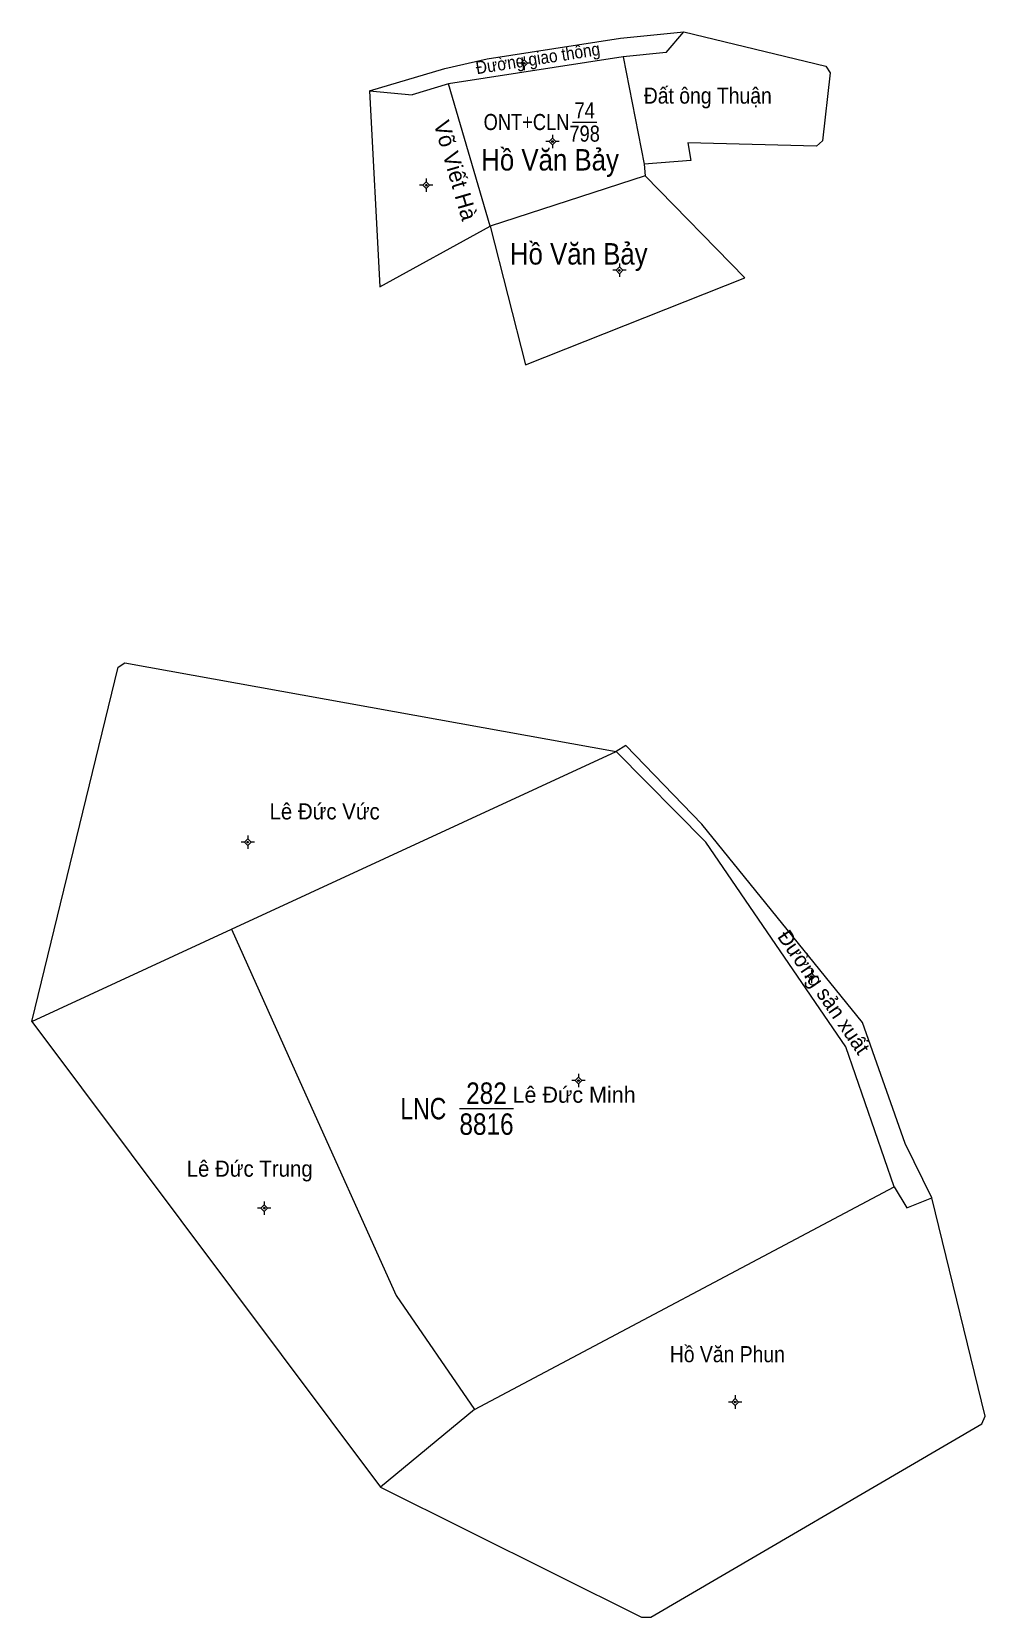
# Model space of a CAD drawing. Header units: metres. Extents: x 533137 to 533315, y 1851494 to 1851790.
import ezdxf
from ezdxf.enums import TextEntityAlignment as Align

# ---------------------------------------------------------------- set-up
doc = ezdxf.new("R2010")
doc.units = ezdxf.units.M
doc.header["$LTSCALE"] = 1.2
for name, color, linetype, lineweight in [('11', 7, 'Continuous', 13), ('6', 7, 'Continuous', 13), ('7', 7, 'Continuous', 13)]:
    doc.layers.add(name, color=color, linetype=linetype, lineweight=lineweight)
for name, color, linetype in [('2', 7, 'Continuous'), ('3', 7, 'Continuous'), ('4', 7, 'Continuous'), ('5', 7, 'Continuous')]:
    doc.layers.add(name, color=color, linetype=linetype)

msp = doc.modelspace()

# ---------------------------------------------------------------- hatches: boundary and pattern name
at = {"layer": '11'}
for points in [[(533229.03, 1851784.1, 1), (533228.73, 1851784.1, 1)], [(533234.3, 1851769.49, 1), (533234, 1851769.49, 1)], [(533210.74, 1851761.34, 1), (533210.44, 1851761.34, 1)], [(533246.78, 1851745.45, 1), (533246.48, 1851745.45, 1)], [(533177.41, 1851638.67, 1), (533177.11, 1851638.67, 1)], [(533282.63, 1851613.57, 1), (533282.33, 1851613.57, 1)], [(533239.15, 1851594.15, 1), (533238.85, 1851594.15, 1)], [(533180.5, 1851570.33, 1), (533180.2, 1851570.33, 1)], [(533268.39, 1851534.13, 1), (533268.09, 1851534.13, 1)]]:
    msp.add_hatch(color=256, dxfattribs=at).paths.add_polyline_path(points)

# ---------------------------------------------------------------- linework, layer by layer
for p, q in [((533228.88, 1851785.35), (533228.88, 1851784.72)), ((533228.26, 1851784.1), (533227.63, 1851784.1)), ((533228.88, 1851783.48), (533228.88, 1851782.85)), ((533230.13, 1851784.1), (533229.5, 1851784.1)), ((533234.15, 1851770.74), (533234.15, 1851770.12)), ((533233.52, 1851769.49), (533232.9, 1851769.49)), ((533234.15, 1851768.86), (533234.15, 1851768.24)), ((533235.4, 1851769.49), (533234.78, 1851769.49)), ((533209.96, 1851761.34), (533209.34, 1851761.34)), ((533210.59, 1851762.59), (533210.59, 1851761.96)), ((533211.84, 1851761.34), (533211.22, 1851761.34)), ((533210.59, 1851760.72), (533210.59, 1851760.09)), ((533246.63, 1851746.7), (533246.63, 1851746.08)), ((533246, 1851745.45), (533245.38, 1851745.45)), ((533246.63, 1851744.82), (533246.63, 1851744.2)), ((533247.88, 1851745.45), (533247.26, 1851745.45)), ((533177.26, 1851639.92), (533177.26, 1851639.3)), ((533176.64, 1851638.67), (533176.01, 1851638.67)), ((533177.26, 1851638.04), (533177.26, 1851637.42)), ((533178.51, 1851638.67), (533177.88, 1851638.67)), ((533281.86, 1851613.57), (533281.23, 1851613.57)), ((533282.48, 1851614.82), (533282.48, 1851614.2)), ((533282.48, 1851612.94), (533282.48, 1851612.32)), ((533283.73, 1851613.57), (533283.1, 1851613.57)), ((533239, 1851595.4), (533239, 1851594.78)), ((533238.38, 1851594.15), (533237.75, 1851594.15)), ((533239, 1851593.52), (533239, 1851592.9)), ((533240.25, 1851594.15), (533239.62, 1851594.15)), ((533180.35, 1851571.58), (533180.35, 1851570.96)), ((533179.72, 1851570.33), (533179.1, 1851570.33)), ((533180.35, 1851569.7), (533180.35, 1851569.08)), ((533181.6, 1851570.33), (533180.98, 1851570.33)), ((533267.62, 1851534.13), (533266.99, 1851534.13)), ((533268.24, 1851535.38), (533268.24, 1851534.76)), ((533268.24, 1851533.5), (533268.24, 1851532.88)), ((533269.49, 1851534.13), (533268.86, 1851534.13))]:
    msp.add_line(p, q, dxfattribs=at)
for points in [[(533228.88, 1851784.72), (533228.26, 1851784.1), (533228.88, 1851783.48), (533229.5, 1851784.1)], [(533234.15, 1851770.12), (533233.52, 1851769.49), (533234.15, 1851768.86), (533234.78, 1851769.49)], [(533210.59, 1851761.96), (533209.96, 1851761.34), (533210.59, 1851760.72), (533211.22, 1851761.34)], [(533246.63, 1851746.08), (533246, 1851745.45), (533246.63, 1851744.82), (533247.26, 1851745.45)], [(533177.26, 1851639.3), (533176.64, 1851638.67), (533177.26, 1851638.04), (533177.88, 1851638.67)], [(533282.48, 1851614.2), (533281.86, 1851613.57), (533282.48, 1851612.94), (533283.1, 1851613.57)], [(533239, 1851594.78), (533238.38, 1851594.15), (533239, 1851593.52), (533239.62, 1851594.15)], [(533180.35, 1851570.96), (533179.72, 1851570.33), (533180.35, 1851569.7), (533180.98, 1851570.33)], [(533268.24, 1851534.76), (533267.62, 1851534.13), (533268.24, 1851533.5), (533268.86, 1851534.13)]]:
    msp.add_lwpolyline(points, close=True, dxfattribs=at)
for centre in [(533228.88, 1851784.1), (533234.15, 1851769.49), (533210.59, 1851761.34), (533246.63, 1851745.45), (533177.26, 1851638.67), (533282.48, 1851613.57), (533239, 1851594.15), (533180.35, 1851570.33), (533268.24, 1851534.13)]:
    msp.add_circle(centre, 0.15, dxfattribs=at)
at = {"layer": '6'}
for p, q in [((533255.36, 1851786.11), (533258.67, 1851790)), ((533247.35, 1851785.32), (533214.72, 1851780.29)), ((533255.36, 1851786.11), (533247.35, 1851785.32)), ((533247.35, 1851785.32), (533251.27, 1851765.25)), ((533199.99, 1851778.93), (533207.93, 1851778.21)), ((533214.72, 1851780.29), (533207.93, 1851778.21)), ((533222.49, 1851753.66), (533214.72, 1851780.29)), ((533136.95, 1851605.21), (533202.06, 1851518.22)), ((533219.56, 1851532.72), (533297.94, 1851574.33)), ((533219.56, 1851532.72), (533202.06, 1851518.22))]:
    msp.add_line(p, q, dxfattribs=at)
for points in [[(533221.97, 1851784.92), (533246.85, 1851788.8), (533258.67, 1851790)], [(533258.67, 1851790), (533285.14, 1851783.56), (533285.99, 1851782.33), (533284.51, 1851769.61), (533283.39, 1851768.64), (533259.42, 1851769.23)], [(533199.99, 1851778.93), (533214.06, 1851783.16), (533221.97, 1851784.92)], [(533199.99, 1851778.93), (533201.95, 1851742.39), (533222.49, 1851753.66)], [(533259.42, 1851769.23), (533259.96, 1851765.95), (533251.27, 1851765.25), (533251.46, 1851763.1), (533222.49, 1851753.66)], [(533222.49, 1851753.66), (533229.11, 1851727.81), (533270.04, 1851744.05), (533251.46, 1851763.1)], [(533136.95, 1851605.21), (533153.09, 1851671.35), (533154.31, 1851672.14), (533246.02, 1851655.58)], [(533136.95, 1851605.21), (533174.25, 1851622.44), (533246.02, 1851655.58)], [(533304.93, 1851572.23), (533299.95, 1851582.41), (533292, 1851605), (533262, 1851642), (533247.82, 1851656.74), (533246.02, 1851655.58)], [(533297.94, 1851574.33), (533288.9, 1851600.45), (533262.76, 1851638.65), (533246.02, 1851655.58)], [(533174.25, 1851622.44), (533187, 1851594), (533205, 1851554), (533219.56, 1851532.72)], [(533202.06, 1851518.22), (533250.78, 1851493.93), (533252.53, 1851493.98), (533314.3, 1851530.04), (533314.92, 1851531.51), (533304.93, 1851572.23)], [(533297.94, 1851574.33), (533300.25, 1851570.4), (533304.93, 1851572.23)]]:
    msp.add_lwpolyline(points, dxfattribs=at)
at = {"layer": '7'}
for p, q in [((533237.88, 1851773.14), (533242.43, 1851773.14)), ((533216.77, 1851588.91), (533226.89, 1851588.91))]:
    msp.add_line(p, q, dxfattribs=at)

# ---------------------------------------------------------------- texts
at = {"layer": '2', "width": 0.9}
msp.add_text('Đường giao thông', height=2.4, rotation=8.864, dxfattribs=at).set_placement((533231.595, 1851783.858), align=Align.CENTER)
at = {"layer": '2'}
for s, height, width, p in [('Đất ông Thuận', 3, 0.9, (533263.13, 1851776.57)), ('Hồ Văn Bảy', 4, 0.9, (533233.695, 1851764.08)), ('Hồ Văn Bảy', 4, 0.9, (533239.045, 1851746.52)), ('Lê Đức Vức', 3, 0.95, (533191.62, 1851642.91)), ('Lê Đức Trung', 3, 0.95, (533177.63, 1851576.2)), ('Hồ Văn Phun', 3, 0.9, (533266.785, 1851541.56))]:
    msp.add_text(s, height=height, dxfattribs=dict(at, width=width)).set_placement(p, align=Align.CENTER)
for s, height, rotation, p in [('Võ Viết Hà', 3, 286.266, (533214.607, 1851763.685)), ('Đường sản xuất', 2.8, 304.384, (533283.624, 1851609.866))]:
    msp.add_text(s, height=height, rotation=rotation, dxfattribs=at).set_placement(p, align=Align.CENTER)
msp.add_text('Lê Đức Minh', height=3, dxfattribs=at).set_placement((533238.18, 1851590.01), align=Align.CENTER)
at = {"layer": '3'}
for s, height, width, p in [('ONT+CLN', 3, 0.85, (533237.3, 1851771.64)), ('LNC ', 4, 0.8, (533215.51, 1851586.91))]:
    msp.add_text(s, height=height, dxfattribs=dict(at, width=width)).set_placement(p, align=Align.RIGHT)
at = {"layer": '4', "width": 0.85}
for s, height, p in [('74', 3, (533240.155, 1851773.8)), ('282', 4, (533221.825, 1851589.8))]:
    msp.add_text(s, height=height, dxfattribs=at).set_placement(p, align=Align.CENTER)
at = {"layer": '5', "width": 0.85}
for s, height, p in [('798', 3, (533240.145, 1851769.47)), ('8816', 4, (533221.83, 1851584.02))]:
    msp.add_text(s, height=height, dxfattribs=at).set_placement(p, align=Align.CENTER)

doc.saveas('drawing.dxf')
